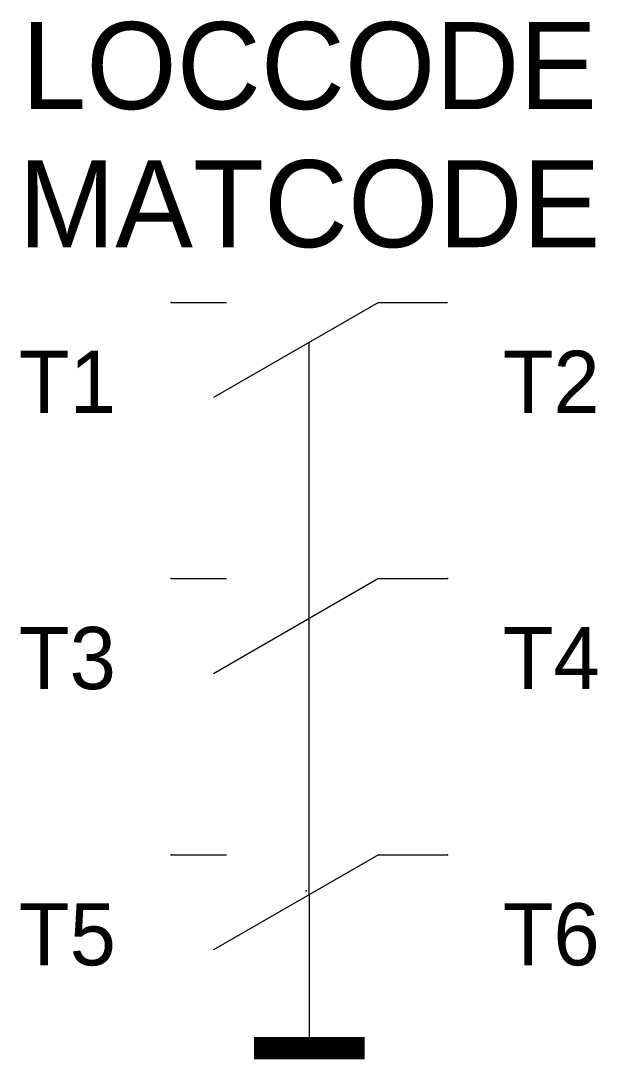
# Model space of a CAD drawing. Extents: x -10.4 to 10.4, y -7.4 to 30.2.
import ezdxf
from ezdxf.enums import TextEntityAlignment as Align

# ---------------------------------------------------------------- set-up
doc = ezdxf.new("R2010")
doc.units = 0
doc.linetypes.add('DASHED', pattern=[0])
doc.layers.get('0').update_dxf_attribs({"linetype": 'CONTINUOUS'})
for name, color, linetype in [('A', 7, 'CONTINUOUS'), ('C', 6, 'CONTINUOUS'), ('T2', 1, 'CONTINUOUS')]:
    doc.layers.add(name, color=color, linetype=linetype)

msp = doc.modelspace()

# ---------------------------------------------------------------- linework, layer by layer
at = {"color": 0}
for p, q in [((-5, 20), (-3, 20)), ((2.5, 20), (-3.464, 16.556)), ((2.5, 20), (5, 20)), ((-5, 10), (-3, 10)), ((2.5, 10), (-3.464, 6.556)), ((2.5, 10), (5, 10)), ((-5, 0), (-3, 0)), ((2.5, 0), (-3.464, -3.444)), ((2.5, 0), (5, 0))]:
    msp.add_line(p, q, dxfattribs=at)
at = {"color": 0, "linetype": 'DASHED'}
msp.add_line((0, -1.44), (0, 18.56), dxfattribs=at)
at = {"color": 0, "linetype": 'CONTINUOUS'}
msp.add_line((0, -1.443), (0, -7), dxfattribs=at)
at = {"color": 0, "linetype": 'CONTINUOUS', "const_width": 0.8}
msp.add_lwpolyline([(2, -7), (-2, -7)], dxfattribs=at)
at = {"layer": 'A', "color": 0, "linetype": 'DASHED'}
msp.add_point((-0.107, -1.306), dxfattribs=at)
at = {"layer": 'C', "color": 0}
for p in [(-5, 20), (-5, 10), (5, 10)]:
    msp.add_point(p, dxfattribs=at)
at = {"layer": 'C', "color": 0, "linetype": 'DASHED'}
for p in [(-5, 0), (5, 0)]:
    msp.add_point(p, dxfattribs=at)

# ---------------------------------------------------------------- texts
at = {"color": 0, "linetype": 'CONTINUOUS'}
for tag, p in [('LOCCODE', (0, 27)), ('MATCODE', (0, 22))]:
    msp.add_attdef(tag, text='', height=3.15, dxfattribs=at).set_placement(p, align=Align.CENTER)
at = {"layer": 'T2', "color": 0, "linetype": 'CONTINUOUS'}
for tag, p in [('T1', (-7, 16)), ('T3', (-7, 6)), ('T5', (-7, -4))]:
    msp.add_attdef(tag, text='', height=2.25, dxfattribs=at).set_placement(p, align=Align.RIGHT)
for tag, p in [('T2', (7, 16)), ('T4', (7, 6)), ('T6', (7, -4))]:
    msp.add_attdef(tag, p, '', height=2.25, dxfattribs=at)

doc.saveas('drawing.dxf')
